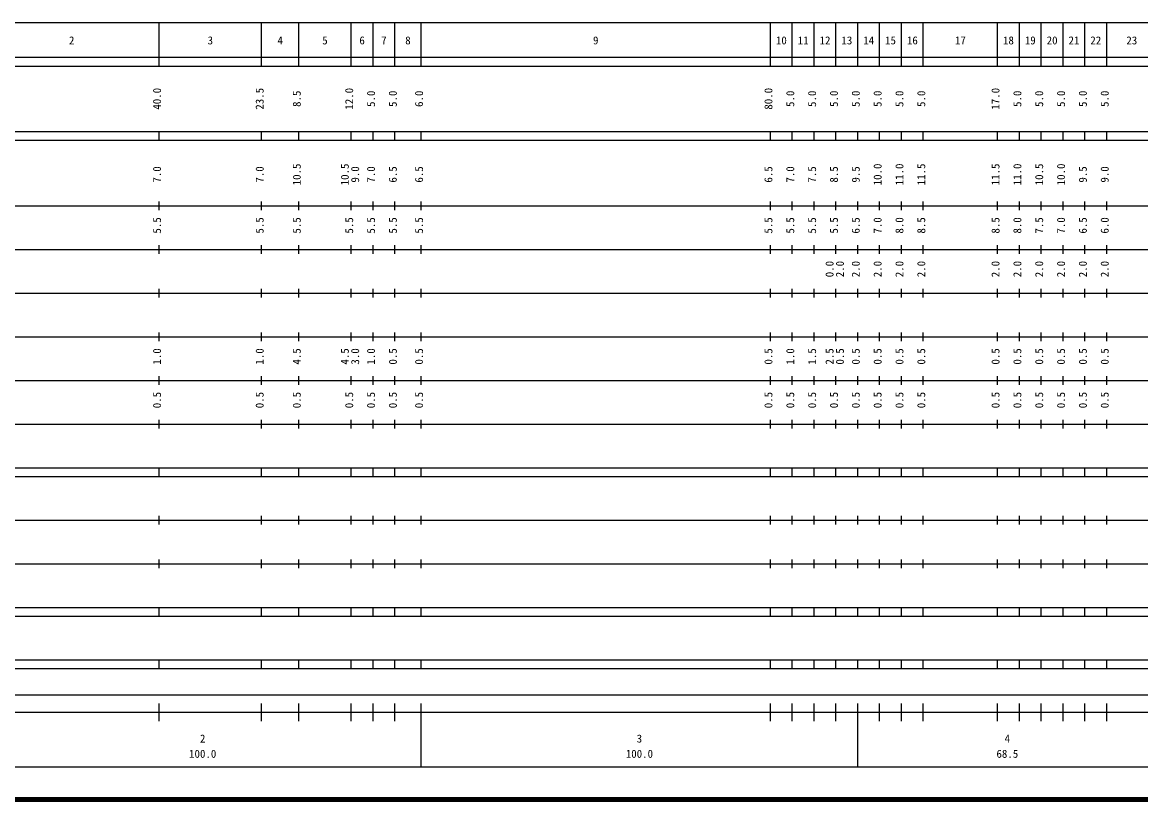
# Model space of a CAD drawing. Units: millimetres on the paper, enlarged 1000 times. Extents: x 40000 to 680000, y 20000 to 380000.
# Drawn here: x 176708 to 432769, y 20000 to 198000 of the extents above; entities that cross this region are included whole.
import ezdxf
from ezdxf.enums import TextEntityAlignment as Align

# ---------------------------------------------------------------- set-up
doc = ezdxf.new("R2010")
doc.units = ezdxf.units.MM
doc.header["$LTSCALE"] = 1000
doc.layers.add('M-TTL', color=7, linetype='Continuous', lineweight=140)
doc.layers.add('M-TTL-BAND', color=7, linetype='Continuous', lineweight=25)
doc.styles.add('ＭＳ ゴシック', font='')
doc.styles.get('ＭＳ ゴシック').set_extended_font_data('MS Gothic')

msp = doc.modelspace()

# ---------------------------------------------------------------- linework, layer by layer
at = {"layer": 'M-TTL', "color": 2}
msp.add_line((40000, 20000), (680000, 20000), dxfattribs=at)
at = {"layer": 'M-TTL-BAND'}
for p, q in [((68000, 198000), (579000, 198000)), ((208000, 188000), (208000, 198000)), ((231500, 188000), (231500, 198000)), ((240000, 188000), (240000, 198000)), ((252000, 188000), (252000, 198000)), ((257000, 188000), (257000, 198000)), ((262000, 188000), (262000, 198000)), ((268000, 188000), (268000, 198000)), ((348000, 188000), (348000, 198000)), ((353000, 188000), (353000, 198000)), ((358000, 188000), (358000, 198000)), ((363000, 188000), (363000, 198000)), ((368000, 188000), (368000, 198000)), ((373000, 188000), (373000, 198000)), ((378000, 188000), (378000, 198000)), ((383000, 188000), (383000, 198000)), ((400000, 188000), (400000, 198000)), ((405000, 188000), (405000, 198000)), ((410000, 188000), (410000, 198000)), ((415000, 188000), (415000, 198000)), ((420000, 188000), (420000, 198000)), ((425000, 188000), (425000, 198000)), ((40000, 190000), (579000, 190000)), ((40000, 188000), (579000, 188000)), ((40000, 173000), (579000, 173000)), ((208000, 171000), (208000, 173000)), ((231500, 171000), (231500, 173000)), ((240000, 171000), (240000, 173000)), ((252000, 171000), (252000, 173000)), ((257000, 171000), (257000, 173000)), ((262000, 171000), (262000, 173000)), ((268000, 171000), (268000, 173000)), ((348000, 171000), (348000, 173000)), ((353000, 171000), (353000, 173000)), ((358000, 171000), (358000, 173000)), ((363000, 171000), (363000, 173000)), ((368000, 171000), (368000, 173000)), ((373000, 171000), (373000, 173000)), ((378000, 171000), (378000, 173000)), ((383000, 171000), (383000, 173000)), ((400000, 171000), (400000, 173000)), ((405000, 171000), (405000, 173000)), ((410000, 171000), (410000, 173000)), ((415000, 171000), (415000, 173000)), ((420000, 171000), (420000, 173000)), ((425000, 171000), (425000, 173000)), ((40000, 171000), (579000, 171000)), ((208000, 155000), (208000, 157000)), ((231500, 155000), (231500, 157000)), ((240000, 155000), (240000, 157000)), ((252000, 155000), (252000, 157000)), ((257000, 155000), (257000, 157000)), ((262000, 155000), (262000, 157000)), ((268000, 155000), (268000, 157000)), ((348000, 155000), (348000, 157000)), ((353000, 155000), (353000, 157000)), ((358000, 155000), (358000, 157000)), ((363000, 155000), (363000, 157000)), ((368000, 155000), (368000, 157000)), ((373000, 155000), (373000, 157000)), ((378000, 155000), (378000, 157000)), ((383000, 155000), (383000, 157000)), ((400000, 155000), (400000, 157000)), ((405000, 155000), (405000, 157000)), ((410000, 155000), (410000, 157000)), ((415000, 155000), (415000, 157000)), ((420000, 155000), (420000, 157000)), ((425000, 155000), (425000, 157000)), ((40000, 156000), (579000, 156000)), ((46000, 146000), (579000, 146000)), ((208000, 145000), (208000, 147000)), ((231500, 145000), (231500, 147000)), ((240000, 145000), (240000, 147000)), ((252000, 145000), (252000, 147000)), ((257000, 145000), (257000, 147000)), ((262000, 145000), (262000, 147000)), ((268000, 145000), (268000, 147000)), ((348000, 145000), (348000, 147000)), ((353000, 145000), (353000, 147000)), ((358000, 145000), (358000, 147000)), ((363000, 145000), (363000, 147000)), ((368000, 145000), (368000, 147000)), ((373000, 145000), (373000, 147000)), ((378000, 145000), (378000, 147000)), ((383000, 145000), (383000, 147000)), ((400000, 145000), (400000, 147000)), ((405000, 145000), (405000, 147000)), ((410000, 145000), (410000, 147000)), ((415000, 145000), (415000, 147000)), ((420000, 145000), (420000, 147000)), ((425000, 145000), (425000, 147000)), ((52000, 136000), (579000, 136000)), ((208000, 135000), (208000, 137000)), ((231500, 135000), (231500, 137000)), ((240000, 135000), (240000, 137000)), ((252000, 135000), (252000, 137000)), ((257000, 135000), (257000, 137000)), ((262000, 135000), (262000, 137000)), ((268000, 135000), (268000, 137000)), ((348000, 135000), (348000, 137000)), ((353000, 135000), (353000, 137000)), ((358000, 135000), (358000, 137000)), ((363000, 135000), (363000, 137000)), ((368000, 135000), (368000, 137000)), ((373000, 135000), (373000, 137000)), ((378000, 135000), (378000, 137000)), ((383000, 135000), (383000, 137000)), ((400000, 135000), (400000, 137000)), ((405000, 135000), (405000, 137000)), ((410000, 135000), (410000, 137000)), ((415000, 135000), (415000, 137000)), ((420000, 135000), (420000, 137000)), ((425000, 135000), (425000, 137000)), ((46000, 126000), (579000, 126000)), ((208000, 125000), (208000, 127000)), ((231500, 125000), (231500, 127000)), ((240000, 125000), (240000, 127000)), ((252000, 125000), (252000, 127000)), ((257000, 125000), (257000, 127000)), ((262000, 125000), (262000, 127000)), ((268000, 125000), (268000, 127000)), ((348000, 125000), (348000, 127000)), ((353000, 125000), (353000, 127000)), ((358000, 125000), (358000, 127000)), ((363000, 125000), (363000, 127000)), ((368000, 125000), (368000, 127000)), ((373000, 125000), (373000, 127000)), ((378000, 125000), (378000, 127000)), ((383000, 125000), (383000, 127000)), ((400000, 125000), (400000, 127000)), ((405000, 125000), (405000, 127000)), ((410000, 125000), (410000, 127000)), ((415000, 125000), (415000, 127000)), ((420000, 125000), (420000, 127000)), ((425000, 125000), (425000, 127000)), ((52000, 116000), (579000, 116000)), ((208000, 115000), (208000, 117000)), ((231500, 115000), (231500, 117000)), ((240000, 115000), (240000, 117000)), ((252000, 115000), (252000, 117000)), ((257000, 115000), (257000, 117000)), ((262000, 115000), (262000, 117000)), ((268000, 115000), (268000, 117000)), ((348000, 115000), (348000, 117000)), ((353000, 115000), (353000, 117000)), ((358000, 115000), (358000, 117000)), ((363000, 115000), (363000, 117000)), ((368000, 115000), (368000, 117000)), ((373000, 115000), (373000, 117000)), ((378000, 115000), (378000, 117000)), ((383000, 115000), (383000, 117000)), ((400000, 115000), (400000, 117000)), ((405000, 115000), (405000, 117000)), ((410000, 115000), (410000, 117000)), ((415000, 115000), (415000, 117000)), ((420000, 115000), (420000, 117000)), ((425000, 115000), (425000, 117000)), ((46000, 106000), (579000, 106000)), ((208000, 105000), (208000, 107000)), ((231500, 105000), (231500, 107000)), ((240000, 105000), (240000, 107000)), ((252000, 105000), (252000, 107000)), ((257000, 105000), (257000, 107000)), ((262000, 105000), (262000, 107000)), ((268000, 105000), (268000, 107000)), ((348000, 105000), (348000, 107000)), ((353000, 105000), (353000, 107000)), ((358000, 105000), (358000, 107000)), ((363000, 105000), (363000, 107000)), ((368000, 105000), (368000, 107000)), ((373000, 105000), (373000, 107000)), ((378000, 105000), (378000, 107000)), ((383000, 105000), (383000, 107000)), ((400000, 105000), (400000, 107000)), ((405000, 105000), (405000, 107000)), ((410000, 105000), (410000, 107000)), ((415000, 105000), (415000, 107000)), ((420000, 105000), (420000, 107000)), ((425000, 105000), (425000, 107000)), ((40000, 96000), (579000, 96000)), ((208000, 94000), (208000, 96000)), ((231500, 94000), (231500, 96000)), ((240000, 94000), (240000, 96000)), ((252000, 94000), (252000, 96000)), ((257000, 94000), (257000, 96000)), ((262000, 94000), (262000, 96000)), ((268000, 94000), (268000, 96000)), ((348000, 94000), (348000, 96000)), ((353000, 94000), (353000, 96000)), ((358000, 94000), (358000, 96000)), ((363000, 94000), (363000, 96000)), ((368000, 94000), (368000, 96000)), ((373000, 94000), (373000, 96000)), ((378000, 94000), (378000, 96000)), ((383000, 94000), (383000, 96000)), ((400000, 94000), (400000, 96000)), ((405000, 94000), (405000, 96000)), ((410000, 94000), (410000, 96000)), ((415000, 94000), (415000, 96000)), ((420000, 94000), (420000, 96000)), ((425000, 94000), (425000, 96000)), ((40000, 94000), (579000, 94000)), ((208000, 83000), (208000, 85000)), ((231500, 83000), (231500, 85000)), ((240000, 83000), (240000, 85000)), ((252000, 83000), (252000, 85000)), ((257000, 83000), (257000, 85000)), ((262000, 83000), (262000, 85000)), ((268000, 83000), (268000, 85000)), ((348000, 83000), (348000, 85000)), ((353000, 83000), (353000, 85000)), ((358000, 83000), (358000, 85000)), ((363000, 83000), (363000, 85000)), ((368000, 83000), (368000, 85000)), ((373000, 83000), (373000, 85000)), ((378000, 83000), (378000, 85000)), ((383000, 83000), (383000, 85000)), ((400000, 83000), (400000, 85000)), ((405000, 83000), (405000, 85000)), ((410000, 83000), (410000, 85000)), ((415000, 83000), (415000, 85000)), ((420000, 83000), (420000, 85000)), ((425000, 83000), (425000, 85000)), ((49000, 84000), (579000, 84000)), ((208000, 73000), (208000, 75000)), ((231500, 73000), (231500, 75000)), ((240000, 73000), (240000, 75000)), ((252000, 73000), (252000, 75000)), ((257000, 73000), (257000, 75000)), ((262000, 73000), (262000, 75000)), ((268000, 73000), (268000, 75000)), ((348000, 73000), (348000, 75000)), ((353000, 73000), (353000, 75000)), ((358000, 73000), (358000, 75000)), ((363000, 73000), (363000, 75000)), ((368000, 73000), (368000, 75000)), ((373000, 73000), (373000, 75000)), ((378000, 73000), (378000, 75000)), ((383000, 73000), (383000, 75000)), ((400000, 73000), (400000, 75000)), ((405000, 73000), (405000, 75000)), ((410000, 73000), (410000, 75000)), ((415000, 73000), (415000, 75000)), ((420000, 73000), (420000, 75000)), ((425000, 73000), (425000, 75000)), ((40000, 74000), (579000, 74000)), ((40000, 64000), (579000, 64000)), ((40000, 62000), (579000, 62000)), ((208000, 62000), (208000, 64000)), ((231500, 62000), (231500, 64000)), ((240000, 62000), (240000, 64000)), ((252000, 62000), (252000, 64000)), ((257000, 62000), (257000, 64000)), ((262000, 62000), (262000, 64000)), ((268000, 62000), (268000, 64000)), ((348000, 62000), (348000, 64000)), ((353000, 62000), (353000, 64000)), ((358000, 62000), (358000, 64000)), ((363000, 62000), (363000, 64000)), ((368000, 62000), (368000, 64000)), ((373000, 62000), (373000, 64000)), ((378000, 62000), (378000, 64000)), ((383000, 62000), (383000, 64000)), ((400000, 62000), (400000, 64000)), ((405000, 62000), (405000, 64000)), ((410000, 62000), (410000, 64000)), ((415000, 62000), (415000, 64000)), ((420000, 62000), (420000, 64000)), ((425000, 62000), (425000, 64000)), ((40000, 52000), (579000, 52000)), ((208000, 50000), (208000, 52000)), ((231500, 50000), (231500, 52000)), ((240000, 50000), (240000, 52000)), ((252000, 50000), (252000, 52000)), ((257000, 50000), (257000, 52000)), ((262000, 50000), (262000, 52000)), ((268000, 50000), (268000, 52000)), ((348000, 50000), (348000, 52000)), ((353000, 50000), (353000, 52000)), ((358000, 50000), (358000, 52000)), ((363000, 50000), (363000, 52000)), ((368000, 50000), (368000, 52000)), ((373000, 50000), (373000, 52000)), ((378000, 50000), (378000, 52000)), ((383000, 50000), (383000, 52000)), ((400000, 50000), (400000, 52000)), ((405000, 50000), (405000, 52000)), ((410000, 50000), (410000, 52000)), ((415000, 50000), (415000, 52000)), ((420000, 50000), (420000, 52000)), ((425000, 50000), (425000, 52000)), ((40000, 50000), (579000, 50000)), ((71000, 44000), (565000, 44000)), ((208000, 38000), (208000, 42000)), ((231500, 38000), (231500, 42000)), ((240000, 38000), (240000, 42000)), ((252000, 38000), (252000, 42000)), ((257000, 38000), (257000, 42000)), ((262000, 38000), (262000, 42000)), ((268000, 27500), (268000, 42000)), ((348000, 38000), (348000, 42000)), ((353000, 38000), (353000, 42000)), ((358000, 38000), (358000, 42000)), ((363000, 38000), (363000, 42000)), ((368000, 27500), (368000, 42000)), ((373000, 38000), (373000, 42000)), ((378000, 38000), (378000, 42000)), ((383000, 38000), (383000, 42000)), ((400000, 38000), (400000, 42000)), ((405000, 38000), (405000, 42000)), ((410000, 38000), (410000, 42000)), ((415000, 38000), (415000, 42000)), ((420000, 38000), (420000, 42000)), ((425000, 38000), (425000, 42000)), ((40000, 40000), (579000, 40000)), ((68000, 27500), (579000, 27500))]:
    msp.add_line(p, q, dxfattribs=at)

# ---------------------------------------------------------------- texts
at = {"layer": 'M-TTL-BAND', "style": 'ＭＳ ゴシック'}
for s, p in [('2', (188000, 192405)), ('3', (219750, 192405)), ('4', (235750, 192405)), ('5', (246000, 192405)), ('6', (254500, 192405)), ('7', (259500, 192405)), ('8', (265000, 192405)), ('9', (308000, 192405)), ('10', (350500, 192405)), ('11', (355500, 192405)), ('12', (360500, 192405)), ('13', (365500, 192405)), ('14', (370500, 192405)), ('15', (375500, 192405)), ('16', (380500, 192405)), ('17', (391500, 192405)), ('18', (402500, 192405)), ('19', (407500, 192405)), ('20', (412500, 192405)), ('21', (417500, 192405)), ('22', (422500, 192405)), ('23', (430750, 192405)), ('2', (218000, 32523)), ('3', (318000, 32523)), ('4', (402250, 32523)), ('100.0', (218000, 29033)), ('100.0', (318000, 29033)), ('68.5', (402250, 29033))]:
    msp.add_text(s, height=1833, dxfattribs=at).set_placement(p, align=Align.BOTTOM_CENTER)
for s, p in [('40.0', (209000, 180500)), ('23.5', (232500, 180500)), ('8.5', (241000, 180500)), ('12.0', (253000, 180500)), ('5.0', (258000, 180500)), ('5.0', (263000, 180500)), ('6.0', (269000, 180500)), ('80.0', (349000, 180500)), ('5.0', (354000, 180500)), ('5.0', (359000, 180500)), ('5.0', (364000, 180500)), ('5.0', (369000, 180500)), ('5.0', (374000, 180500)), ('5.0', (379000, 180500)), ('5.0', (384000, 180500)), ('17.0', (401000, 180500)), ('5.0', (406000, 180500)), ('5.0', (411000, 180500)), ('5.0', (416000, 180500)), ('5.0', (421000, 180500)), ('5.0', (426000, 180500)), ('7.0', (209000, 163174)), ('7.0', (232500, 163174)), ('10.5', (241000, 163174)), ('10.5', (252000, 163174)), ('9.0', (254370, 163174)), ('7.0', (258000, 163174)), ('6.5', (263000, 163174)), ('6.5', (269000, 163174)), ('6.5', (349000, 163174)), ('7.0', (354000, 163174)), ('7.5', (359000, 163174)), ('8.5', (364000, 163174)), ('9.5', (369000, 163174)), ('10.0', (374000, 163174)), ('11.0', (379000, 163174)), ('11.5', (384000, 163174)), ('11.5', (401000, 163174)), ('11.0', (406000, 163174)), ('10.5', (411000, 163174)), ('10.0', (416000, 163174)), ('9.5', (421000, 163174)), ('9.0', (426000, 163174)), ('5.5', (209000, 151500)), ('5.5', (232500, 151500)), ('5.5', (241000, 151500)), ('5.5', (253000, 151500)), ('5.5', (258000, 151500)), ('5.5', (263000, 151500)), ('5.5', (269000, 151500)), ('5.5', (349000, 151500)), ('5.5', (354000, 151500)), ('5.5', (359000, 151500)), ('5.5', (364000, 151500)), ('6.5', (369000, 151500)), ('7.0', (374000, 151500)), ('8.0', (379000, 151500)), ('8.5', (384000, 151500)), ('8.5', (401000, 151500)), ('8.0', (406000, 151500)), ('7.5', (411000, 151500)), ('7.0', (416000, 151500)), ('6.5', (421000, 151500)), ('6.0', (426000, 151500)), ('0.0', (363000, 141500)), ('2.0', (365370, 141500)), ('2.0', (369000, 141500)), ('2.0', (374000, 141500)), ('2.0', (379000, 141500)), ('2.0', (384000, 141500)), ('2.0', (401000, 141500)), ('2.0', (406000, 141500)), ('2.0', (411000, 141500)), ('2.0', (416000, 141500)), ('2.0', (421000, 141500)), ('2.0', (426000, 141500)), ('1.0', (209000, 121500)), ('1.0', (232500, 121500)), ('4.5', (241000, 121500)), ('4.5', (252000, 121500)), ('3.0', (254370, 121500)), ('1.0', (258000, 121500)), ('0.5', (263000, 121500)), ('0.5', (269000, 121500)), ('0.5', (349000, 121500)), ('1.0', (354000, 121500)), ('1.5', (359000, 121500)), ('2.5', (363000, 121500)), ('0.5', (365370, 121500)), ('0.5', (369000, 121500)), ('0.5', (374000, 121500)), ('0.5', (379000, 121500)), ('0.5', (384000, 121500)), ('0.5', (401000, 121500)), ('0.5', (406000, 121500)), ('0.5', (411000, 121500)), ('0.5', (416000, 121500)), ('0.5', (421000, 121500)), ('0.5', (426000, 121500)), ('0.5', (209000, 111500)), ('0.5', (232500, 111500)), ('0.5', (241000, 111500)), ('0.5', (253000, 111500)), ('0.5', (258000, 111500)), ('0.5', (263000, 111500)), ('0.5', (269000, 111500)), ('0.5', (349000, 111500)), ('0.5', (354000, 111500)), ('0.5', (359000, 111500)), ('0.5', (364000, 111500)), ('0.5', (369000, 111500)), ('0.5', (374000, 111500)), ('0.5', (379000, 111500)), ('0.5', (384000, 111500)), ('0.5', (401000, 111500)), ('0.5', (406000, 111500)), ('0.5', (411000, 111500)), ('0.5', (416000, 111500)), ('0.5', (421000, 111500)), ('0.5', (426000, 111500))]:
    msp.add_text(s, height=1833, rotation=90, dxfattribs=at).set_placement(p, align=Align.BOTTOM_CENTER)

doc.saveas('drawing.dxf')
